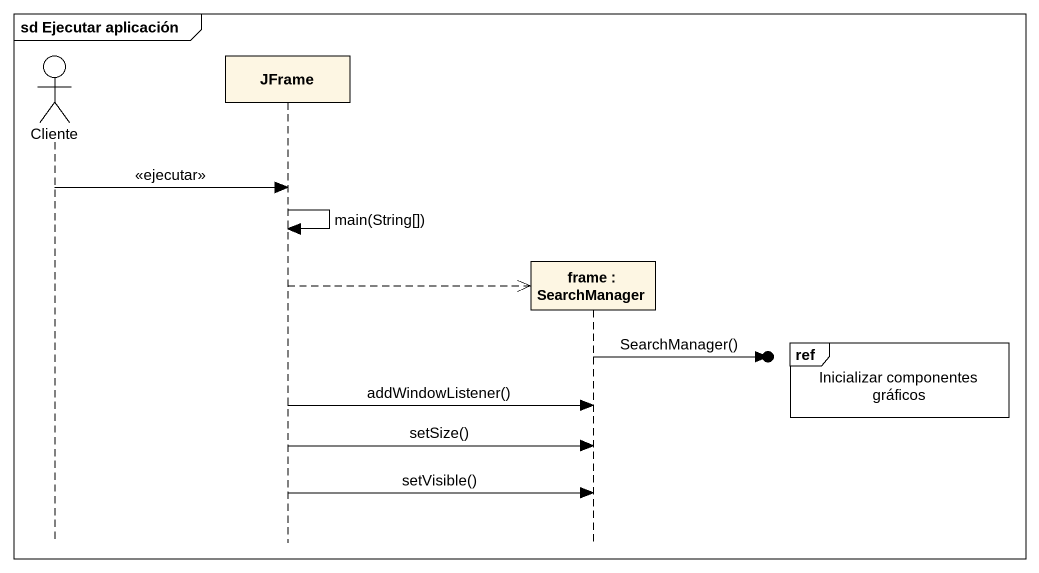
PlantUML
@startuml
mainframe sd Ejecutar aplicación
hide footbox
actor Cliente
participant JFrame
participant "frame : SearchManager" as frame_

Cliente -> JFrame : <<ejecutar>>
JFrame -> JFrame : main(String[])
JFrame -->> frame_ **
ref over frame_ : Inicializar componentes gráficos
frame_ ->o] : SearchManager()
JFrame -> frame_ : addWindowListener()
JFrame -> frame_ : setSize()
JFrame -> frame_ : setVisible()
@enduml
